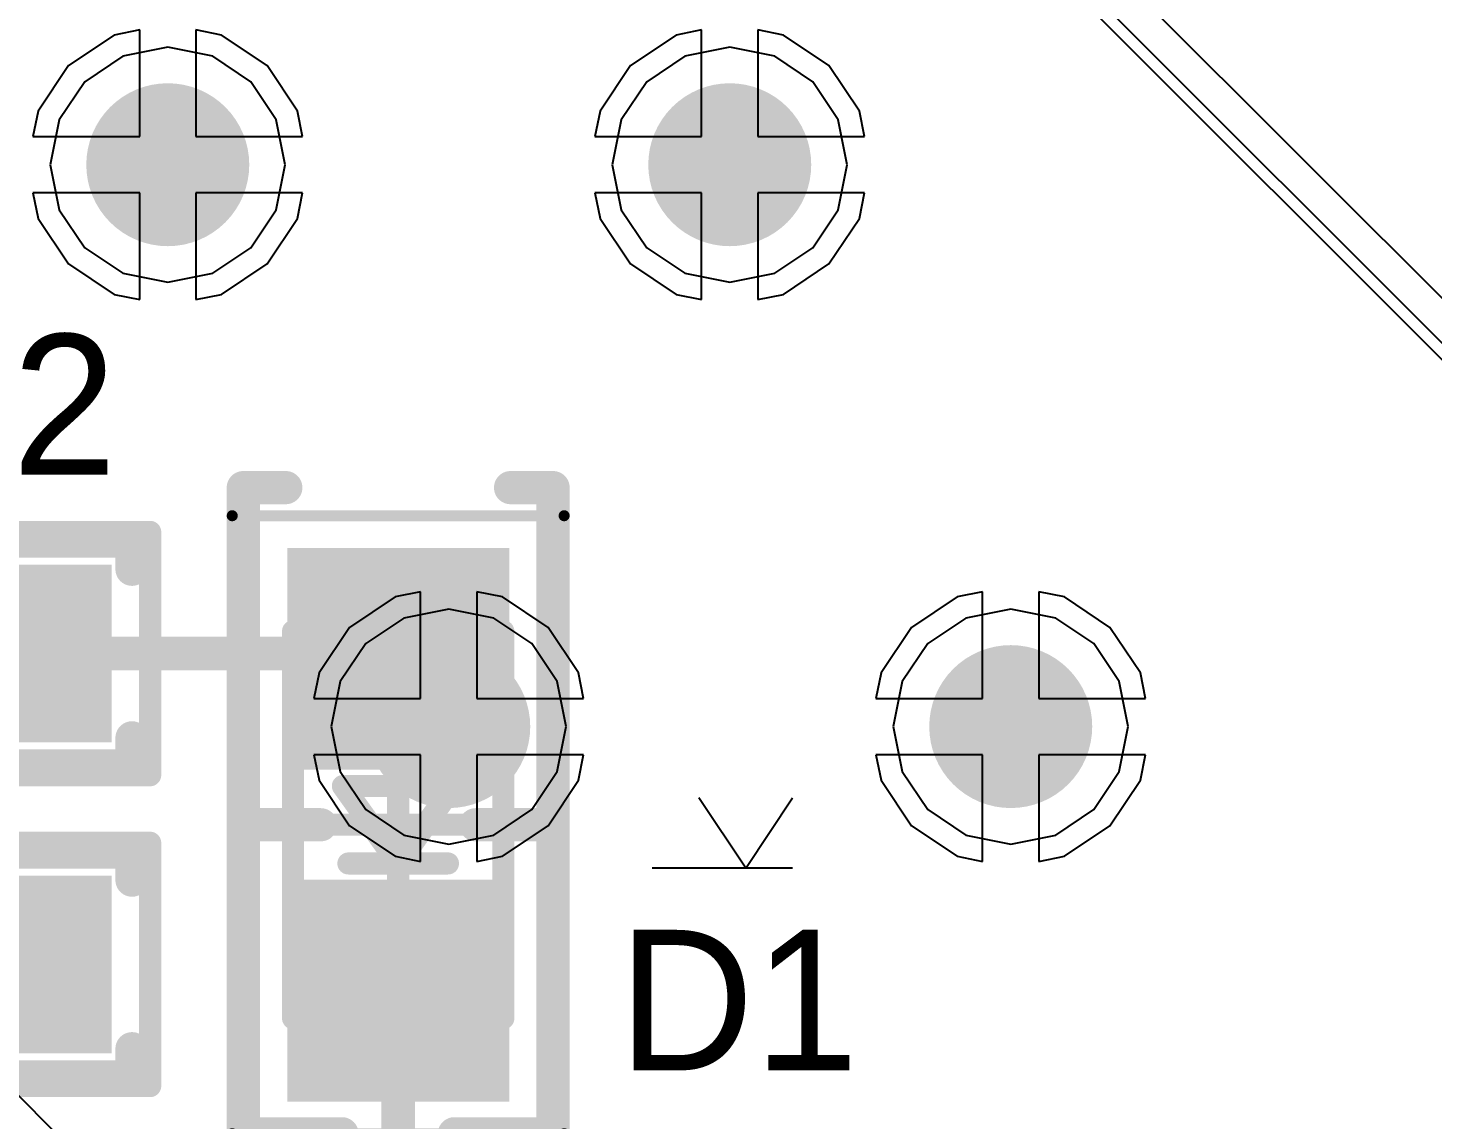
# Model space of a CAD drawing. Header units: millimetres. Extents: x 0.16 to 3.68, y 0.79 to 4.96.
# Drawn here: x 1.7751 to 2.0251, y 1.53 to 1.7243 of the extents above; entities that cross this region are included whole.
import ezdxf

# ---------------------------------------------------------------- set-up
doc = ezdxf.new("R2010")
doc.units = ezdxf.units.MM
doc.header["$MEASUREMENT"] = 0
for name, color, linetype in [('BottomLayer', 5, 'Continuous'), ('KeepOutLayer', 6, 'Continuous'), ('Mechanical13', 56, 'Continuous'), ('Mechanical15', 56, 'Continuous'), ('MidLayer1', 16, 'Continuous'), ('MidLayer2', 76, 'Continuous'), ('MultiLayer', 9, 'Continuous'), ('TopLayer', 1, 'Continuous'), ('TopOverlay', 2, 'Continuous'), ('TopPaste', 8, 'Continuous'), ('TopSolder', 216, 'Continuous'), ('ViaHoleLayer', 16, 'Continuous')]:
    doc.layers.add(name, color=color, linetype=linetype)

# ---------------------------------------------------------------- blocks, each defined once
blk = doc.blocks.new('LED_0603_1608_BLUE_40')
at = {"layer": 'Mechanical13', "const_width": 0.00394}
for points in [[(-0.03445, -0.0187), (-0.03445, 0.0187)], [(0.03445, 0.0187), (-0.03445, 0.0187)], [(0.03445, -0.0187), (0.03445, 0.0187)], [(0.03445, -0.0187), (-0.03445, -0.0187)]]:
    blk.add_lwpolyline(points, dxfattribs=at)
at = {"layer": 'Mechanical13', "const_width": 0.00197}
for points in [[(-0.03543, 0.0187, 1), (-0.03346, 0.0187, 1)], [(-0.03543, 0.0187, 1), (-0.03346, 0.0187, 1)], [(0.03346, 0.0187, 1), (0.03543, 0.0187, 1)], [(0.03346, 0.0187, 1), (0.03543, 0.0187, 1)], [(-0.03543, -0.0187, 1), (-0.03346, -0.0187, 1)], [(-0.03543, -0.0187, 1), (-0.03346, -0.0187, 1)], [(0.03346, -0.0187, 1), (0.03543, -0.0187, 1)], [(0.03346, -0.0187, 1), (0.03543, -0.0187, 1)]]:
    blk.add_lwpolyline(points, format="xyb", close=True, dxfattribs=at)
at = {"layer": 'Mechanical15'}
for points, const_width in [([(-0.055, -0.02953), (-0.055, 0.02953)], 0.00197), ([(0.055, 0.02953), (-0.055, 0.02953)], 0.00197), ([(0.055, -0.02953), (0.055, 0.02953)], 0.00197), ([(0, -0.0187), (0, 0.0187)], 0.00394), ([(0.0187, 0), (-0.0187, 0)], 0.00394), ([(0.055, -0.02953), (-0.055, -0.02953)], 0.00197)]:
    blk.add_lwpolyline(points, dxfattribs=dict(at, const_width=const_width))
for points, const_width in [([(-0.05549, 0.02953, 1), (-0.05451, 0.02953, 1)], 0.000984), ([(-0.05549, 0.02953, 1), (-0.05451, 0.02953, 1)], 0.000984), ([(0.05451, 0.02953, 1), (0.05549, 0.02953, 1)], 0.000984), ([(0.05451, 0.02953, 1), (0.05549, 0.02953, 1)], 0.000984), ([(-0.00098, 0.0187, 1), (0.00098, 0.0187, 1)], 0.00197), ([(-0.01969, 0, 1), (-0.01772, 0, 1)], 0.00197), ([(0.01772, 0, 1), (0.01968, 0, 1)], 0.00197), ([(-0.00098, -0.0187, 1), (0.00098, -0.0187, 1)], 0.00197), ([(-0.05549, -0.02953, 1), (-0.05451, -0.02953, 1)], 0.000984), ([(-0.05549, -0.02953, 1), (-0.05451, -0.02953, 1)], 0.000984), ([(0.05451, -0.02953, 1), (0.05549, -0.02953, 1)], 0.000984), ([(0.05451, -0.02953, 1), (0.05549, -0.02953, 1)], 0.000984)]:
    blk.add_lwpolyline(points, format="xyb", close=True, dxfattribs=dict(at, const_width=const_width))
at = {"layer": 'TopLayer'}
for points in [[(-0.01378, -0.01575), (-0.01378, 0.01575), (-0.04528, -0.01575), (-0.04528, 0.01575)], [(0.04528, -0.01575), (0.04528, 0.01575), (0.01378, -0.01575), (0.01378, 0.01575)]]:
    blk.add_solid(points, dxfattribs=at)
at = {"layer": 'TopOverlay'}
for points, const_width in [([(-0.06, 0.02), (-0.06, 0.02756)], 0.00591), ([(0.05906, 0.02756), (-0.06, 0.02756)], 0.00591), ([(0, 0.01378), (0, 0.02756)], 0.00591), ([(0.06, 0.02756), (0.055, 0.02756)], 0.00591), ([(0.055, 0.01), (0.055, 0.02756)], 0.00591), ([(0.06, 0.01), (0.06, 0.02756)], 0.00591), ([(0.06, 0.01), (0.055, 0.01)], 0.00591), ([(0.00689, 0), (-0.00689, 0.00984)], 0.00394), ([(-0.00689, 0), (-0.00689, 0.00984)], 0.00394), ([(0.00689, 0), (0.00689, 0.00886)], 0.00394), ([(-0.00689, -0.00984), (-0.00689, 0)], 0.00394), ([(-0.00689, -0.00984), (0.00689, 0)], 0.00394), ([(0.00689, -0.00886), (0.00689, 0)], 0.00394), ([(0.06, -0.01), (0.055, -0.01)], 0.00591), ([(0.055, -0.02756), (0.055, -0.01)], 0.00591), ([(0.06, -0.02756), (0.06, -0.01)], 0.00591), ([(0, -0.02756), (0, -0.01378)], 0.00591), ([(-0.06, -0.02756), (-0.06, -0.02)], 0.00591), ([(0.05906, -0.02756), (-0.06, -0.02756)], 0.00591), ([(0.06, -0.02756), (0.055, -0.02756)], 0.00591)]:
    blk.add_lwpolyline(points, dxfattribs=dict(at, const_width=const_width))
for points, const_width in [([(-0.06148, 0.02756, 1), (-0.05852, 0.02756, 1)], 0.00295), ([(-0.06148, 0.02756, 1), (-0.05852, 0.02756, 1)], 0.00295), ([(-0.00148, 0.02756, 1), (0.00148, 0.02756, 1)], 0.00295), ([(0.05352, 0.02756, 1), (0.05648, 0.02756, 1)], 0.00295), ([(0.05352, 0.02756, 1), (0.05648, 0.02756, 1)], 0.00295), ([(0.05758, 0.02756, 1), (0.06053, 0.02756, 1)], 0.00295), ([(0.05852, 0.02756, 1), (0.06148, 0.02756, 1)], 0.00295), ([(0.05852, 0.02756, 1), (0.06148, 0.02756, 1)], 0.00295), ([(-0.06148, 0.02, 1), (-0.05852, 0.02, 1)], 0.00295), ([(-0.00148, 0.01378, 1), (0.00148, 0.01378, 1)], 0.00295), ([(0.05352, 0.01, 1), (0.05648, 0.01, 1)], 0.00295), ([(0.05352, 0.01, 1), (0.05648, 0.01, 1)], 0.00295), ([(0.05852, 0.01, 1), (0.06148, 0.01, 1)], 0.00295), ([(0.05852, 0.01, 1), (0.06148, 0.01, 1)], 0.00295), ([(-0.00787, 0.00984, 1), (-0.00591, 0.00984, 1)], 0.00197), ([(-0.00787, 0.00984, 1), (-0.00591, 0.00984, 1)], 0.00197), ([(0.00591, 0.00886, 1), (0.00787, 0.00886, 1)], 0.00197), ([(-0.00787, 0, 1), (-0.00591, 0, 1)], 0.00197), ([(-0.00787, 0, 1), (-0.00591, 0, 1)], 0.00197), ([(0.00591, 0, 1), (0.00787, 0, 1)], 0.00197), ([(0.00591, 0, 1), (0.00787, 0, 1)], 0.00197), ([(0.00591, 0, 1), (0.00787, 0, 1)], 0.00197), ([(0.00591, 0, 1), (0.00787, 0, 1)], 0.00197), ([(0.00591, -0.00886, 1), (0.00787, -0.00886, 1)], 0.00197), ([(0.05352, -0.01, 1), (0.05648, -0.01, 1)], 0.00295), ([(0.05352, -0.01, 1), (0.05648, -0.01, 1)], 0.00295), ([(0.05852, -0.01, 1), (0.06148, -0.01, 1)], 0.00295), ([(0.05852, -0.01, 1), (0.06148, -0.01, 1)], 0.00295), ([(-0.00787, -0.00984, 1), (-0.00591, -0.00984, 1)], 0.00197), ([(-0.00787, -0.00984, 1), (-0.00591, -0.00984, 1)], 0.00197), ([(-0.00148, -0.01378, 1), (0.00148, -0.01378, 1)], 0.00295), ([(-0.06148, -0.02, 1), (-0.05852, -0.02, 1)], 0.00295), ([(-0.06148, -0.02756, 1), (-0.05852, -0.02756, 1)], 0.00295), ([(-0.06148, -0.02756, 1), (-0.05852, -0.02756, 1)], 0.00295), ([(-0.00148, -0.02756, 1), (0.00148, -0.02756, 1)], 0.00295), ([(0.05352, -0.02756, 1), (0.05648, -0.02756, 1)], 0.00295), ([(0.05352, -0.02756, 1), (0.05648, -0.02756, 1)], 0.00295), ([(0.05758, -0.02756, 1), (0.06053, -0.02756, 1)], 0.00295), ([(0.05852, -0.02756, 1), (0.06148, -0.02756, 1)], 0.00295), ([(0.05852, -0.02756, 1), (0.06148, -0.02756, 1)], 0.00295)]:
    blk.add_lwpolyline(points, format="xyb", close=True, dxfattribs=dict(at, const_width=const_width))
at = {"layer": 'TopPaste'}
for points in [[(-0.01378, -0.01575), (-0.01378, 0.01575), (-0.04528, -0.01575), (-0.04528, 0.01575)], [(0.04528, -0.01575), (0.04528, 0.01575), (0.01378, -0.01575), (0.01378, 0.01575)]]:
    blk.add_solid(points, dxfattribs=at)
at = {"layer": 'TopSolder'}
for points in [[(-0.00978, -0.01975), (-0.00978, 0.01975), (-0.04928, -0.01975), (-0.04928, 0.01975)], [(0.04928, -0.01975), (0.04928, 0.01975), (0.00978, -0.01975), (0.00978, 0.01975)]]:
    blk.add_solid(points, dxfattribs=at)
blk = doc.blocks.new('RES_0402_1005_42')
at = {"layer": 'Mechanical13', "const_width": 0.00394}
for points in [[(-0.02067, 0.01083), (0.02067, 0.01083)], [(-0.02067, -0.01083), (-0.02067, 0.01083)], [(0.02067, -0.01083), (0.02067, 0.01083)], [(-0.02067, -0.01083), (0.02067, -0.01083)]]:
    blk.add_lwpolyline(points, dxfattribs=at)
at = {"layer": 'Mechanical13', "const_width": 0.00197}
for points in [[(-0.02165, 0.01083, 1), (-0.01969, 0.01083, 1)], [(-0.02165, 0.01083, 1), (-0.01969, 0.01083, 1)], [(0.01969, 0.01083, 1), (0.02165, 0.01083, 1)], [(0.01969, 0.01083, 1), (0.02165, 0.01083, 1)], [(-0.02165, -0.01083, 1), (-0.01969, -0.01083, 1)], [(-0.02165, -0.01083, 1), (-0.01969, -0.01083, 1)], [(0.01969, -0.01083, 1), (0.02165, -0.01083, 1)], [(0.01969, -0.01083, 1), (0.02165, -0.01083, 1)]]:
    blk.add_lwpolyline(points, format="xyb", close=True, dxfattribs=at)
at = {"layer": 'Mechanical15', "const_width": 0.00394}
for points in [[(-0.04823, 0.02165), (0.04823, 0.02165)], [(-0.04823, -0.02165), (-0.04823, 0.02165)], [(0.04823, -0.02165), (0.04823, 0.02165)], [(0, -0.01083), (0, 0.01083)], [(-0.01083, 0), (0.01083, 0)], [(-0.04823, -0.02165), (0.04823, -0.02165)]]:
    blk.add_lwpolyline(points, dxfattribs=at)
at = {"layer": 'Mechanical15', "const_width": 0.00197}
for points in [[(-0.04921, 0.02165, 1), (-0.04724, 0.02165, 1)], [(-0.04921, 0.02165, 1), (-0.04724, 0.02165, 1)], [(0.04724, 0.02165, 1), (0.04921, 0.02165, 1)], [(0.04724, 0.02165, 1), (0.04921, 0.02165, 1)], [(-0.00098, 0.01083, 1), (0.00098, 0.01083, 1)], [(-0.01181, 0, 1), (-0.00984, 0, 1)], [(0.00984, 0, 1), (0.01181, 0, 1)], [(-0.00098, -0.01083, 1), (0.00098, -0.01083, 1)], [(-0.04921, -0.02165, 1), (-0.04724, -0.02165, 1)], [(-0.04921, -0.02165, 1), (-0.04724, -0.02165, 1)], [(0.04724, -0.02165, 1), (0.04921, -0.02165, 1)], [(0.04724, -0.02165, 1), (0.04921, -0.02165, 1)]]:
    blk.add_lwpolyline(points, format="xyb", close=True, dxfattribs=at)
at = {"layer": 'TopLayer'}
for points in [[(-0.00787, -0.01181), (-0.00787, 0.01181), (-0.0374, -0.01181), (-0.0374, 0.01181)], [(0.0374, -0.01181), (0.0374, 0.01181), (0.00787, -0.01181), (0.00787, 0.01181)]]:
    blk.add_solid(points, dxfattribs=at)
at = {"layer": 'TopOverlay', "const_width": 0.00591}
for points in [[(-0.045, 0.015), (-0.045, 0.02)], [(-0.045, 0.02), (0.045, 0.02)], [(0, -0.02), (0, 0.02)], [(0.045, 0.015), (0.045, 0.02)], [(-0.045, -0.02), (-0.045, -0.015)], [(0.045, -0.02), (0.045, -0.015)], [(-0.045, -0.02), (0.045, -0.02)]]:
    blk.add_lwpolyline(points, dxfattribs=at)
at = {"layer": 'TopOverlay', "const_width": 0.00295}
for points in [[(-0.04648, 0.02, 1), (-0.04352, 0.02, 1)], [(-0.04648, 0.02, 1), (-0.04352, 0.02, 1)], [(-0.00148, 0.02, 1), (0.00148, 0.02, 1)], [(0.04352, 0.02, 1), (0.04648, 0.02, 1)], [(0.04352, 0.02, 1), (0.04648, 0.02, 1)], [(-0.04648, 0.015, 1), (-0.04352, 0.015, 1)], [(0.04352, 0.015, 1), (0.04648, 0.015, 1)], [(-0.04648, -0.015, 1), (-0.04352, -0.015, 1)], [(0.04352, -0.015, 1), (0.04648, -0.015, 1)], [(-0.04648, -0.02, 1), (-0.04352, -0.02, 1)], [(-0.04648, -0.02, 1), (-0.04352, -0.02, 1)], [(-0.00148, -0.02, 1), (0.00148, -0.02, 1)], [(0.04352, -0.02, 1), (0.04648, -0.02, 1)], [(0.04352, -0.02, 1), (0.04648, -0.02, 1)]]:
    blk.add_lwpolyline(points, format="xyb", close=True, dxfattribs=at)
at = {"layer": 'TopPaste'}
for points in [[(-0.00787, -0.01181), (-0.00787, 0.01181), (-0.0374, -0.01181), (-0.0374, 0.01181)], [(0.0374, -0.01181), (0.0374, 0.01181), (0.00787, -0.01181), (0.00787, 0.01181)]]:
    blk.add_solid(points, dxfattribs=at)
at = {"layer": 'TopSolder'}
for points in [[(-0.00387, -0.01581), (-0.00387, 0.01581), (-0.0414, -0.01581), (-0.0414, 0.01581)], [(0.0414, -0.01581), (0.0414, 0.01581), (0.00387, -0.01581), (0.00387, 0.01581)]]:
    blk.add_solid(points, dxfattribs=at)
blk = doc.blocks.new('RES_0402_1005_44')
at = {"layer": 'Mechanical13', "const_width": 0.00394}
for points in [[(-0.02067, 0.01083), (0.02067, 0.01083)], [(-0.02067, -0.01083), (-0.02067, 0.01083)], [(0.02067, -0.01083), (0.02067, 0.01083)], [(-0.02067, -0.01083), (0.02067, -0.01083)]]:
    blk.add_lwpolyline(points, dxfattribs=at)
at = {"layer": 'Mechanical13', "const_width": 0.00197}
for points in [[(-0.02165, 0.01083, 1), (-0.01969, 0.01083, 1)], [(-0.02165, 0.01083, 1), (-0.01969, 0.01083, 1)], [(0.01969, 0.01083, 1), (0.02165, 0.01083, 1)], [(0.01969, 0.01083, 1), (0.02165, 0.01083, 1)], [(-0.02165, -0.01083, 1), (-0.01969, -0.01083, 1)], [(-0.02165, -0.01083, 1), (-0.01969, -0.01083, 1)], [(0.01969, -0.01083, 1), (0.02165, -0.01083, 1)], [(0.01969, -0.01083, 1), (0.02165, -0.01083, 1)]]:
    blk.add_lwpolyline(points, format="xyb", close=True, dxfattribs=at)
at = {"layer": 'Mechanical15', "const_width": 0.00394}
for points in [[(-0.04823, 0.02165), (0.04823, 0.02165)], [(-0.04823, -0.02165), (-0.04823, 0.02165)], [(0.04823, -0.02165), (0.04823, 0.02165)], [(0, -0.01083), (0, 0.01083)], [(-0.01083, 0), (0.01083, 0)], [(-0.04823, -0.02165), (0.04823, -0.02165)]]:
    blk.add_lwpolyline(points, dxfattribs=at)
at = {"layer": 'Mechanical15', "const_width": 0.00197}
for points in [[(-0.04921, 0.02165, 1), (-0.04724, 0.02165, 1)], [(-0.04921, 0.02165, 1), (-0.04724, 0.02165, 1)], [(0.04724, 0.02165, 1), (0.04921, 0.02165, 1)], [(0.04724, 0.02165, 1), (0.04921, 0.02165, 1)], [(-0.00098, 0.01083, 1), (0.00098, 0.01083, 1)], [(-0.01181, 0, 1), (-0.00984, 0, 1)], [(0.00984, 0, 1), (0.01181, 0, 1)], [(-0.00098, -0.01083, 1), (0.00098, -0.01083, 1)], [(-0.04921, -0.02165, 1), (-0.04724, -0.02165, 1)], [(-0.04921, -0.02165, 1), (-0.04724, -0.02165, 1)], [(0.04724, -0.02165, 1), (0.04921, -0.02165, 1)], [(0.04724, -0.02165, 1), (0.04921, -0.02165, 1)]]:
    blk.add_lwpolyline(points, format="xyb", close=True, dxfattribs=at)
at = {"layer": 'TopLayer'}
for points in [[(-0.00787, -0.01181), (-0.00787, 0.01181), (-0.0374, -0.01181), (-0.0374, 0.01181)], [(0.0374, -0.01181), (0.0374, 0.01181), (0.00787, -0.01181), (0.00787, 0.01181)]]:
    blk.add_solid(points, dxfattribs=at)
at = {"layer": 'TopOverlay', "const_width": 0.00591}
for points in [[(-0.045, 0.015), (-0.045, 0.02)], [(-0.045, 0.02), (0.045, 0.02)], [(0, -0.02), (0, 0.02)], [(0.045, 0.015), (0.045, 0.02)], [(-0.045, -0.02), (-0.045, -0.015)], [(0.045, -0.02), (0.045, -0.015)], [(-0.045, -0.02), (0.045, -0.02)]]:
    blk.add_lwpolyline(points, dxfattribs=at)
at = {"layer": 'TopOverlay', "const_width": 0.00295}
for points in [[(-0.04648, 0.02, 1), (-0.04352, 0.02, 1)], [(-0.04648, 0.02, 1), (-0.04352, 0.02, 1)], [(-0.00148, 0.02, 1), (0.00148, 0.02, 1)], [(0.04352, 0.02, 1), (0.04648, 0.02, 1)], [(0.04352, 0.02, 1), (0.04648, 0.02, 1)], [(-0.04648, 0.015, 1), (-0.04352, 0.015, 1)], [(0.04352, 0.015, 1), (0.04648, 0.015, 1)], [(-0.04648, -0.015, 1), (-0.04352, -0.015, 1)], [(0.04352, -0.015, 1), (0.04648, -0.015, 1)], [(-0.04648, -0.02, 1), (-0.04352, -0.02, 1)], [(-0.04648, -0.02, 1), (-0.04352, -0.02, 1)], [(-0.00148, -0.02, 1), (0.00148, -0.02, 1)], [(0.04352, -0.02, 1), (0.04648, -0.02, 1)], [(0.04352, -0.02, 1), (0.04648, -0.02, 1)]]:
    blk.add_lwpolyline(points, format="xyb", close=True, dxfattribs=at)
at = {"layer": 'TopPaste'}
for points in [[(-0.00787, -0.01181), (-0.00787, 0.01181), (-0.0374, -0.01181), (-0.0374, 0.01181)], [(0.0374, -0.01181), (0.0374, 0.01181), (0.00787, -0.01181), (0.00787, 0.01181)]]:
    blk.add_solid(points, dxfattribs=at)
at = {"layer": 'TopSolder'}
for points in [[(-0.00387, -0.01581), (-0.00387, 0.01581), (-0.0414, -0.01581), (-0.0414, 0.01581)], [(0.0414, -0.01581), (0.0414, 0.01581), (0.00387, -0.01581), (0.00387, 0.01581)]]:
    blk.add_solid(points, dxfattribs=at)

msp = doc.modelspace()

# ---------------------------------------------------------------- linework, layer by layer
at = {"layer": 'BottomLayer'}
for p, q in [((2.39497, 1.29703), (1.81737, 1.87463)), ((1.87235, 1.81965), (2.06965, 1.62235)), ((1.79044, 1.72308), (1.78234, 1.71766)), ((1.795, 1.72399), (1.79044, 1.72308)), ((1.795, 1.705), (1.795, 1.72399)), ((1.80956, 1.72308), (1.805, 1.72399)), ((1.805, 1.72399), (1.805, 1.705)), ((1.81766, 1.71766), (1.80956, 1.72308)), ((1.89044, 1.72308), (1.88234, 1.71766)), ((1.895, 1.72399), (1.89044, 1.72308)), ((1.895, 1.705), (1.895, 1.72399)), ((1.90956, 1.72308), (1.905, 1.72399)), ((1.905, 1.72399), (1.905, 1.705)), ((1.91766, 1.71766), (1.90956, 1.72308)), ((1.78234, 1.71766), (1.77692, 1.70956)), ((1.82308, 1.70956), (1.81766, 1.71766)), ((1.88234, 1.71766), (1.87692, 1.70956)), ((1.92308, 1.70956), (1.91766, 1.71766)), ((1.77692, 1.70956), (1.77601, 1.705)), ((1.82399, 1.705), (1.82308, 1.70956)), ((1.87692, 1.70956), (1.87601, 1.705)), ((1.92399, 1.705), (1.92308, 1.70956)), ((1.77601, 1.705), (1.795, 1.705)), ((1.805, 1.705), (1.82399, 1.705)), ((1.87601, 1.705), (1.895, 1.705)), ((1.905, 1.705), (1.92399, 1.705)), ((1.795, 1.695), (1.77601, 1.695)), ((1.77601, 1.695), (1.77692, 1.69044)), ((1.795, 1.67601), (1.795, 1.695)), ((1.82399, 1.695), (1.805, 1.695)), ((1.805, 1.695), (1.805, 1.67601)), ((1.82308, 1.69044), (1.82399, 1.695)), ((1.895, 1.695), (1.87601, 1.695)), ((1.87601, 1.695), (1.87692, 1.69044)), ((1.895, 1.67601), (1.895, 1.695)), ((1.92399, 1.695), (1.905, 1.695)), ((1.905, 1.695), (1.905, 1.67601)), ((1.92308, 1.69044), (1.92399, 1.695)), ((1.77692, 1.69044), (1.78234, 1.68234)), ((1.81766, 1.68234), (1.82308, 1.69044)), ((1.87692, 1.69044), (1.88234, 1.68234)), ((1.91766, 1.68234), (1.92308, 1.69044)), ((1.78234, 1.68234), (1.79044, 1.67692)), ((1.80956, 1.67692), (1.81766, 1.68234)), ((1.88234, 1.68234), (1.89044, 1.67692)), ((1.90956, 1.67692), (1.91766, 1.68234)), ((1.79044, 1.67692), (1.795, 1.67601)), ((1.805, 1.67601), (1.80956, 1.67692)), ((1.89044, 1.67692), (1.895, 1.67601)), ((1.905, 1.67601), (1.90956, 1.67692)), ((1.84044, 1.62308), (1.83234, 1.61766)), ((1.845, 1.62399), (1.84044, 1.62308)), ((1.845, 1.605), (1.845, 1.62399)), ((1.85956, 1.62308), (1.855, 1.62399)), ((1.855, 1.62399), (1.855, 1.605)), ((1.86766, 1.61766), (1.85956, 1.62308)), ((1.94044, 1.62308), (1.93234, 1.61766)), ((1.945, 1.62399), (1.94044, 1.62308)), ((1.945, 1.605), (1.945, 1.62399)), ((1.95956, 1.62308), (1.955, 1.62399)), ((1.955, 1.62399), (1.955, 1.605)), ((1.96766, 1.61766), (1.95956, 1.62308)), ((1.83234, 1.61766), (1.82692, 1.60956)), ((1.87308, 1.60956), (1.86766, 1.61766)), ((1.93234, 1.61766), (1.92692, 1.60956)), ((1.97308, 1.60956), (1.96766, 1.61766)), ((1.82692, 1.60956), (1.82601, 1.605)), ((1.87399, 1.605), (1.87308, 1.60956)), ((1.92692, 1.60956), (1.92601, 1.605)), ((1.97399, 1.605), (1.97308, 1.60956)), ((1.82601, 1.605), (1.845, 1.605)), ((1.855, 1.605), (1.87399, 1.605)), ((1.92601, 1.605), (1.945, 1.605)), ((1.955, 1.605), (1.97399, 1.605)), ((1.845, 1.595), (1.82601, 1.595)), ((1.82601, 1.595), (1.82692, 1.59044)), ((1.845, 1.57601), (1.845, 1.595)), ((1.87399, 1.595), (1.855, 1.595)), ((1.855, 1.595), (1.855, 1.57601)), ((1.87308, 1.59044), (1.87399, 1.595)), ((1.945, 1.595), (1.92601, 1.595)), ((1.92601, 1.595), (1.92692, 1.59044)), ((1.945, 1.57601), (1.945, 1.595)), ((1.97399, 1.595), (1.955, 1.595)), ((1.955, 1.595), (1.955, 1.57601)), ((1.97308, 1.59044), (1.97399, 1.595)), ((1.82692, 1.59044), (1.83234, 1.58234)), ((1.86766, 1.58234), (1.87308, 1.59044)), ((1.92692, 1.59044), (1.93234, 1.58234)), ((1.96766, 1.58234), (1.97308, 1.59044)), ((1.83234, 1.58234), (1.84044, 1.57692)), ((1.85956, 1.57692), (1.86766, 1.58234)), ((1.93234, 1.58234), (1.94044, 1.57692)), ((1.95956, 1.57692), (1.96766, 1.58234)), ((1.82207, 1.48568), (1.72958, 1.57817)), ((1.84044, 1.57692), (1.845, 1.57601)), ((1.855, 1.57601), (1.85956, 1.57692)), ((1.94044, 1.57692), (1.945, 1.57601)), ((1.955, 1.57601), (1.95956, 1.57692))]:
    msp.add_line(p, q, dxfattribs=at)
at = {"layer": 'BottomLayer', "const_width": 0.0145}
for points in [[(1.79275, 1.7, 1), (1.80725, 1.7, 1)], [(1.89275, 1.7, 1), (1.90725, 1.7, 1)], [(1.84275, 1.6, 1), (1.85725, 1.6, 1)], [(1.94275, 1.6, 1), (1.95725, 1.6, 1)]]:
    msp.add_lwpolyline(points, format="xyb", close=True, dxfattribs=at)
at = {"layer": 'KeepOutLayer', "const_width": 0.01}
msp.add_lwpolyline([(2.341, 1.516, 1), (0.901, 1.516, 1)], format="xyb", close=True, dxfattribs=at)
at = {"layer": 'MidLayer1'}
for p, q in [((2.33567, 1.35933), (1.81907, 1.87593)), ((1.81907, 1.87593), (2.31619, 1.37881)), ((1.79044, 1.72308), (1.78234, 1.71766)), ((1.795, 1.72399), (1.79044, 1.72308)), ((1.795, 1.705), (1.795, 1.72399)), ((1.80956, 1.72308), (1.805, 1.72399)), ((1.805, 1.72399), (1.805, 1.705)), ((1.81766, 1.71766), (1.80956, 1.72308)), ((1.89044, 1.72308), (1.88234, 1.71766)), ((1.895, 1.72399), (1.89044, 1.72308)), ((1.895, 1.705), (1.895, 1.72399)), ((1.90956, 1.72308), (1.905, 1.72399)), ((1.905, 1.72399), (1.905, 1.705)), ((1.91766, 1.71766), (1.90956, 1.72308)), ((1.78234, 1.71766), (1.77692, 1.70956)), ((1.82308, 1.70956), (1.81766, 1.71766)), ((1.88234, 1.71766), (1.87692, 1.70956)), ((1.92308, 1.70956), (1.91766, 1.71766)), ((1.77692, 1.70956), (1.77601, 1.705)), ((1.82399, 1.705), (1.82308, 1.70956)), ((1.87692, 1.70956), (1.87601, 1.705)), ((1.92399, 1.705), (1.92308, 1.70956)), ((1.77601, 1.705), (1.795, 1.705)), ((1.805, 1.705), (1.82399, 1.705)), ((1.87601, 1.705), (1.895, 1.705)), ((1.905, 1.705), (1.92399, 1.705)), ((1.795, 1.695), (1.77601, 1.695)), ((1.77601, 1.695), (1.77692, 1.69044)), ((1.795, 1.67601), (1.795, 1.695)), ((1.82399, 1.695), (1.805, 1.695)), ((1.805, 1.695), (1.805, 1.67601)), ((1.82308, 1.69044), (1.82399, 1.695)), ((1.895, 1.695), (1.87601, 1.695)), ((1.87601, 1.695), (1.87692, 1.69044)), ((1.895, 1.67601), (1.895, 1.695)), ((1.92399, 1.695), (1.905, 1.695)), ((1.905, 1.695), (1.905, 1.67601)), ((1.92308, 1.69044), (1.92399, 1.695)), ((1.77692, 1.69044), (1.78234, 1.68234)), ((1.81766, 1.68234), (1.82308, 1.69044)), ((1.87692, 1.69044), (1.88234, 1.68234)), ((1.91766, 1.68234), (1.92308, 1.69044)), ((1.78234, 1.68234), (1.79044, 1.67692)), ((1.80956, 1.67692), (1.81766, 1.68234)), ((1.88234, 1.68234), (1.89044, 1.67692)), ((1.90956, 1.67692), (1.91766, 1.68234)), ((1.79044, 1.67692), (1.795, 1.67601)), ((1.805, 1.67601), (1.80956, 1.67692)), ((1.89044, 1.67692), (1.895, 1.67601)), ((1.905, 1.67601), (1.90956, 1.67692)), ((1.84044, 1.62308), (1.83234, 1.61766)), ((1.845, 1.62399), (1.84044, 1.62308)), ((1.845, 1.605), (1.845, 1.62399)), ((1.85956, 1.62308), (1.855, 1.62399)), ((1.855, 1.62399), (1.855, 1.605)), ((1.86766, 1.61766), (1.85956, 1.62308)), ((1.94044, 1.62308), (1.93234, 1.61766)), ((1.945, 1.62399), (1.94044, 1.62308)), ((1.945, 1.605), (1.945, 1.62399)), ((1.95956, 1.62308), (1.955, 1.62399)), ((1.955, 1.62399), (1.955, 1.605)), ((1.96766, 1.61766), (1.95956, 1.62308)), ((1.83234, 1.61766), (1.82692, 1.60956)), ((1.87308, 1.60956), (1.86766, 1.61766)), ((1.93234, 1.61766), (1.92692, 1.60956)), ((1.97308, 1.60956), (1.96766, 1.61766)), ((1.82692, 1.60956), (1.82601, 1.605)), ((1.87399, 1.605), (1.87308, 1.60956)), ((1.92692, 1.60956), (1.92601, 1.605)), ((1.97399, 1.605), (1.97308, 1.60956)), ((1.82601, 1.605), (1.845, 1.605)), ((1.855, 1.605), (1.87399, 1.605)), ((1.92601, 1.605), (1.945, 1.605)), ((1.955, 1.605), (1.97399, 1.605)), ((1.845, 1.595), (1.82601, 1.595)), ((1.82601, 1.595), (1.82692, 1.59044)), ((1.845, 1.57601), (1.845, 1.595)), ((1.87399, 1.595), (1.855, 1.595)), ((1.855, 1.595), (1.855, 1.57601)), ((1.87308, 1.59044), (1.87399, 1.595)), ((1.945, 1.595), (1.92601, 1.595)), ((1.92601, 1.595), (1.92692, 1.59044)), ((1.945, 1.57601), (1.945, 1.595)), ((1.97399, 1.595), (1.955, 1.595)), ((1.955, 1.595), (1.955, 1.57601)), ((1.97308, 1.59044), (1.97399, 1.595)), ((1.82692, 1.59044), (1.83234, 1.58234)), ((1.86766, 1.58234), (1.87308, 1.59044)), ((1.92692, 1.59044), (1.93234, 1.58234)), ((1.96766, 1.58234), (1.97308, 1.59044)), ((1.83234, 1.58234), (1.84044, 1.57692)), ((1.85956, 1.57692), (1.86766, 1.58234)), ((1.93234, 1.58234), (1.94044, 1.57692)), ((1.95956, 1.57692), (1.96766, 1.58234)), ((1.84044, 1.57692), (1.845, 1.57601)), ((1.855, 1.57601), (1.85956, 1.57692)), ((1.94044, 1.57692), (1.945, 1.57601)), ((1.955, 1.57601), (1.95956, 1.57692))]:
    msp.add_line(p, q, dxfattribs=at)
at = {"layer": 'MidLayer1', "const_width": 0.0145}
for points in [[(1.79275, 1.7, 1), (1.80725, 1.7, 1)], [(1.89275, 1.7, 1), (1.90725, 1.7, 1)], [(1.84275, 1.6, 1), (1.85725, 1.6, 1)], [(1.94275, 1.6, 1), (1.95725, 1.6, 1)]]:
    msp.add_lwpolyline(points, format="xyb", close=True, dxfattribs=at)
at = {"layer": 'MidLayer2'}
for p, q in [((2.39667, 1.29833), (1.81907, 1.87593)), ((1.81907, 1.87593), (2.31619, 1.37881)), ((1.8, 1.7209), (1.792, 1.71931)), ((1.808, 1.71931), (1.8, 1.7209)), ((1.9, 1.7209), (1.892, 1.71931)), ((1.908, 1.71931), (1.9, 1.7209)), ((1.792, 1.71931), (1.78522, 1.71478)), ((1.81478, 1.71478), (1.808, 1.71931)), ((1.892, 1.71931), (1.88522, 1.71478)), ((1.91478, 1.71478), (1.908, 1.71931)), ((1.78522, 1.71478), (1.78069, 1.708)), ((1.81931, 1.708), (1.81478, 1.71478)), ((1.88522, 1.71478), (1.88069, 1.708)), ((1.91931, 1.708), (1.91478, 1.71478)), ((1.78069, 1.708), (1.7791, 1.7)), ((1.8209, 1.7), (1.81931, 1.708)), ((1.88069, 1.708), (1.8791, 1.7)), ((1.9209, 1.7), (1.91931, 1.708)), ((1.7791, 1.7), (1.78069, 1.692)), ((1.81931, 1.692), (1.8209, 1.7)), ((1.8791, 1.7), (1.88069, 1.692)), ((1.91931, 1.692), (1.9209, 1.7)), ((1.78069, 1.692), (1.78522, 1.68522)), ((1.81478, 1.68522), (1.81931, 1.692)), ((1.88069, 1.692), (1.88522, 1.68522)), ((1.91478, 1.68522), (1.91931, 1.692)), ((1.78522, 1.68522), (1.792, 1.68069)), ((1.808, 1.68069), (1.81478, 1.68522)), ((1.88522, 1.68522), (1.892, 1.68069)), ((1.908, 1.68069), (1.91478, 1.68522)), ((1.792, 1.68069), (1.8, 1.6791)), ((1.8, 1.6791), (1.808, 1.68069)), ((1.892, 1.68069), (1.9, 1.6791)), ((1.9, 1.6791), (1.908, 1.68069)), ((1.85, 1.6209), (1.842, 1.61931)), ((1.858, 1.61931), (1.85, 1.6209)), ((1.95, 1.6209), (1.942, 1.61931)), ((1.958, 1.61931), (1.95, 1.6209)), ((1.842, 1.61931), (1.83522, 1.61478)), ((1.86478, 1.61478), (1.858, 1.61931)), ((1.942, 1.61931), (1.93522, 1.61478)), ((1.96478, 1.61478), (1.958, 1.61931)), ((1.83522, 1.61478), (1.83069, 1.608)), ((1.86931, 1.608), (1.86478, 1.61478)), ((1.93522, 1.61478), (1.93069, 1.608)), ((1.96931, 1.608), (1.96478, 1.61478)), ((1.83069, 1.608), (1.8291, 1.6)), ((1.8709, 1.6), (1.86931, 1.608)), ((1.93069, 1.608), (1.9291, 1.6)), ((1.9709, 1.6), (1.96931, 1.608)), ((1.8291, 1.6), (1.83069, 1.592)), ((1.86931, 1.592), (1.8709, 1.6)), ((1.9291, 1.6), (1.93069, 1.592)), ((1.96931, 1.592), (1.9709, 1.6)), ((1.83069, 1.592), (1.83522, 1.58522)), ((1.86478, 1.58522), (1.86931, 1.592)), ((1.93069, 1.592), (1.93522, 1.58522)), ((1.96478, 1.58522), (1.96931, 1.592)), ((1.83522, 1.58522), (1.842, 1.58069)), ((1.858, 1.58069), (1.86478, 1.58522)), ((1.93522, 1.58522), (1.942, 1.58069)), ((1.958, 1.58069), (1.96478, 1.58522)), ((1.842, 1.58069), (1.85, 1.5791)), ((1.85, 1.5791), (1.858, 1.58069)), ((1.942, 1.58069), (1.95, 1.5791)), ((1.95, 1.5791), (1.958, 1.58069))]:
    msp.add_line(p, q, dxfattribs=at)
at = {"layer": 'MidLayer2', "const_width": 0.0145}
for points in [[(1.79275, 1.7, 1), (1.80725, 1.7, 1)], [(1.89275, 1.7, 1), (1.90725, 1.7, 1)], [(1.84275, 1.6, 1), (1.85725, 1.6, 1)], [(1.94275, 1.6, 1), (1.95725, 1.6, 1)]]:
    msp.add_lwpolyline(points, format="xyb", close=True, dxfattribs=at)
at = {"layer": 'MultiLayer', "const_width": 0.0145}
for points in [[(1.79275, 1.7, 1), (1.80725, 1.7, 1)], [(1.89275, 1.7, 1), (1.90725, 1.7, 1)], [(1.84275, 1.6, 1), (1.85725, 1.6, 1)], [(1.94275, 1.6, 1), (1.95725, 1.6, 1)]]:
    msp.add_lwpolyline(points, format="xyb", close=True, dxfattribs=at)
at = {"layer": 'TopLayer'}
msp.add_line((2.39497, 1.30803), (1.81737, 1.88563), dxfattribs=at)
at = {"layer": 'TopLayer', "const_width": 0.006}
for points in [[(1.77128, 1.613), (1.84006, 1.613)], [(1.84006, 1.613), (1.841, 1.61206)], [(1.841, 1.52016), (1.841, 1.553)]]:
    msp.add_lwpolyline(points, dxfattribs=at)
at = {"layer": 'TopLayer', "const_width": 0.003}
for points in [[(1.83856, 1.613, 1), (1.84156, 1.613, 1)], [(1.83856, 1.613, 1), (1.84156, 1.613, 1)], [(1.8395, 1.61206, 1), (1.8425, 1.61206, 1)], [(1.8395, 1.553, 1), (1.8425, 1.553, 1)]]:
    msp.add_lwpolyline(points, format="xyb", close=True, dxfattribs=at)
at = {"layer": 'TopOverlay'}
for p, q in [((1.90284, 1.57483), (1.89451, 1.58732)), ((1.90284, 1.57483), (1.91117, 1.58732)), ((1.91117, 1.57483), (1.88618, 1.57483))]:
    msp.add_line(p, q, dxfattribs=at)
at = {"layer": 'ViaHoleLayer', "const_width": 0.00591}
for points in [[(1.79705, 1.7, 1), (1.80295, 1.7, 1)], [(1.89705, 1.7, 1), (1.90295, 1.7, 1)], [(1.84705, 1.6, 1), (1.85295, 1.6, 1)], [(1.94705, 1.6, 1), (1.95295, 1.6, 1)]]:
    msp.add_lwpolyline(points, format="xyb", close=True, dxfattribs=at)

# ---------------------------------------------------------------- block references
for name, p, rotation in [('LED_0603_1608_BLUE_40', (1.841, 1.58253), 270), ('RES_0402_1005_42', (1.74864, 1.613), 360), ('RES_0402_1005_44', (1.74864, 1.55767), 360)]:
    msp.add_blockref(name, p, dxfattribs=dict(rotation=rotation))

# ---------------------------------------------------------------- texts
at = {"layer": 'TopOverlay'}
for s, p in [('R2', (1.74817, 1.64483)), ('D1', (1.88017, 1.53883))]:
    msp.add_text(s, height=0.025, dxfattribs=at).set_placement(p)

doc.saveas('drawing.dxf')
